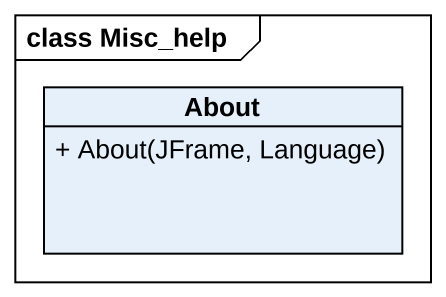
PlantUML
@startuml
mainframe class Misc_help
hide circle
hide empty members
skinparam classAttributeIconSize 0
class About {
  + About(JFrame, Language)
}
@enduml
